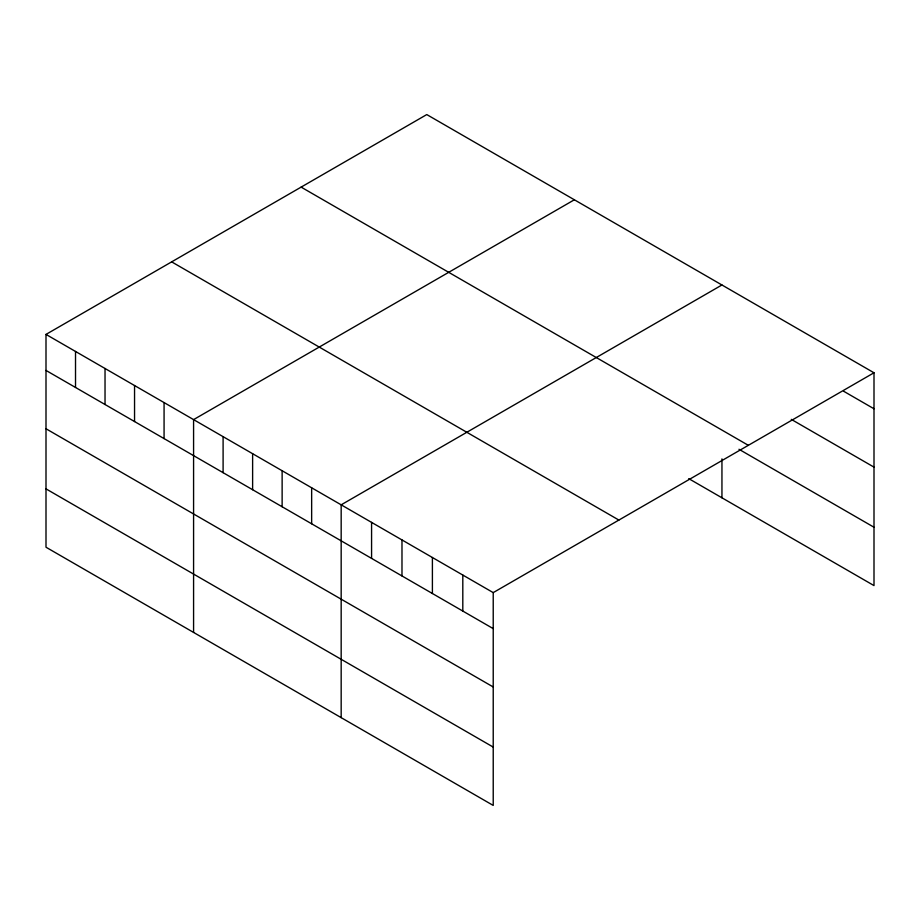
<?xml version="1.0" encoding="UTF-8"?>
<svg xmlns="http://www.w3.org/2000/svg" width="920" height="920" viewBox="0 0 920 920"><rect width="100%" height="100%" fill="white"/><g stroke="black" fill="none" stroke-linecap="round" stroke-linejoin="round"><path stroke-width="1.38" d="M46 334.409L493.223 592.618L493.223 805.425L46 547.227L46 334.409L426.776 114.574L874 372.772L874 585.591L688.735 478.63M574.367 199.778L193.579 419.623L193.579 632.431M721.947 284.981L341.171 504.827L341.171 717.634M493.223 592.618L874 372.772M843.594 391.218L874 408.779M791.28 419.37L874 467.13M301.127 187.117L748.339 445.326M738.978 449.282L874 527.24M171.66 261.866L618.872 520.064M46 370.426L493.223 628.624M46 428.766L493.223 686.964M46 488.876L493.223 747.086M721.947 458.896L721.947 497.8M462.806 575.058L462.806 611.064M432.4 557.497L432.4 593.504M401.982 539.936L401.982 575.943M371.577 522.387L371.577 558.394M311.65 487.784L311.65 523.79M282.13 470.741L282.13 506.747M252.62 453.698L252.62 489.704M223.1 436.666L223.1 472.673M164.07 402.58L164.07 438.587M134.55 385.537L134.55 421.544M105.029 368.494L105.029 404.501M75.52 351.452L75.52 387.458"/></g></svg>
